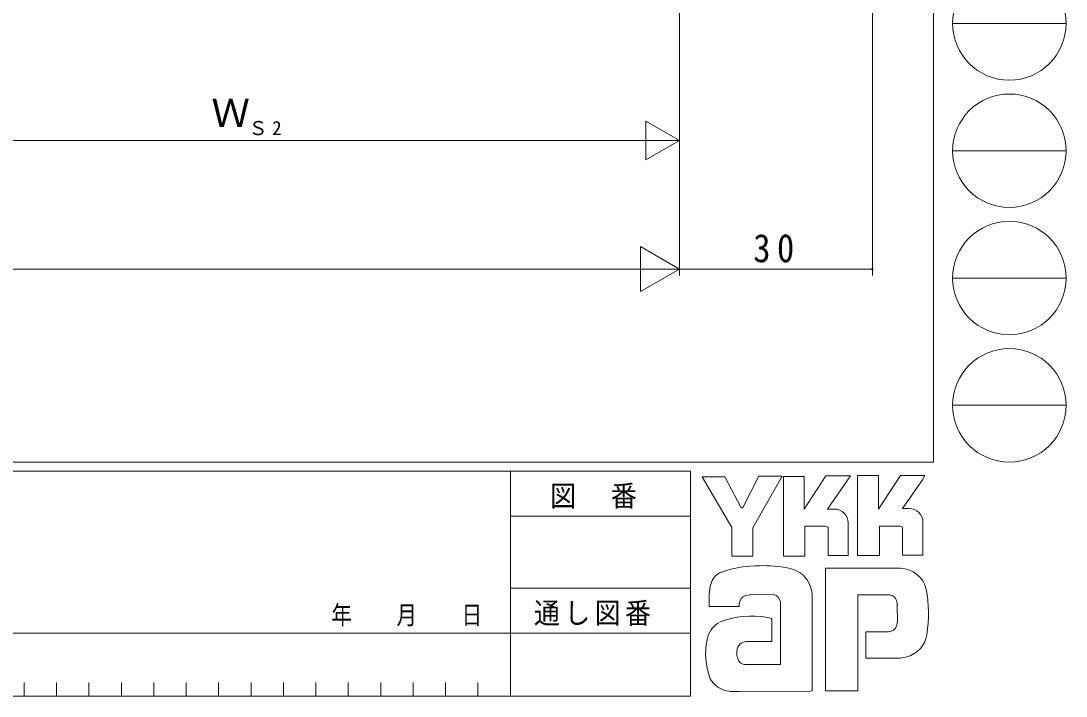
# Model space of a CAD drawing. Units: millimetres on the paper. Extents: x -397 to 397, y -282 to 282.
# Drawn here: x 234.2 to 396.7, y -282.1 to -177.1 of the extents above; entities that cross this region are included whole.
import ezdxf
from ezdxf.enums import TextEntityAlignment as Align

# ---------------------------------------------------------------- set-up
doc = ezdxf.new("R2010")
doc.units = ezdxf.units.MM
doc.layers.add('0-1_YKK_ZWAK', color=7, linetype='Continuous', lineweight=18)
doc.layers.add('0-3_YKK_D', color=6, linetype='Continuous', lineweight=18)
doc.styles.add('ＭＳ ゴシック', font='')
doc.styles.get('ＭＳ ゴシック').set_extended_font_data('MS Gothic')

msp = doc.modelspace()

# ---------------------------------------------------------------- linework, layer by layer
at = {"layer": '0-1_YKK_ZWAK'}
for p, q in [((376.092, 279.312), (376.092, -245.688)), ((379.068, -177.48), (396.708, -177.48)), ((379.068, -197.276), (396.708, -197.276)), ((379.068, -217.072), (396.708, -217.072)), ((379.068, -236.868), (396.708, -236.868)), ((376.092, -245.688), (-393.908, -245.688)), ((338.292, -247.088), (-393.908, -247.088)), ((310.291, -247.088), (310.291, -282.088)), ((338.292, -247.088), (338.292, -282.088)), ((340.129, -247.994), (343.642, -247.994)), ((344.724, -255.886), (340.129, -247.994)), ((348.928, -247.885), (346.372, -252.859)), ((352.751, -260.319), (352.751, -247.912)), ((364.266, -247.804), (367.537, -247.804)), ((364.266, -260.211), (364.266, -247.804)), ((370.969, -247.804), (374.753, -247.804)), ((374.375, -248.453), (371.253, -252.913)), ((374.753, -247.804), (374.375, -248.453)), ((360.671, -252.994), (359.632, -252.994)), ((372.292, -252.913), (371.253, -252.913)), ((310.291, -254.088), (338.292, -254.088)), ((362.833, -255.156), (362.833, -260.238)), ((374.456, -255.156), (374.456, -260.184)), ((359.266, -255.67), (356.076, -255.67)), ((367.672, -255.643), (367.672, -260.211)), ((370.861, -255.643), (367.672, -255.643)), ((371.294, -255.805), (370.861, -255.643)), ((371.294, -260.184), (371.294, -255.805)), ((367.672, -260.211), (364.266, -260.211)), ((371.294, -260.133), (371.344, -260.184)), ((374.456, -260.184), (371.294, -260.184)), ((370.915, -262.184), (359.32, -262.184)), ((359.32, -262.184), (359.32, -281.294)), ((310.291, -265.287), (338.292, -265.287)), ((341.21, -268.158), (341.21, -266.229)), ((351.238, -266.293), (347.54, -266.363)), ((364.347, -266.347), (368.996, -266.347)), ((364.347, -281.294), (364.347, -266.347)), ((345.859, -268.158), (341.21, -268.158)), ((352.319, -277.159), (352.319, -267.428)), ((357.211, -266.671), (357.211, -281.267)), ((370.465, -267.844), (370.483, -270.478)), ((209.492, -272.288), (310.291, -272.288)), ((338.292, -272.287), (310.291, -272.287)), ((365.563, -272.077), (365.563, -276.212)), ((369.104, -272.077), (365.563, -272.077)), ((350.967, -273.618), (346.973, -273.622)), ((365.563, -276.212), (370.888, -276.212)), ((370.888, -276.212), (371.969, -275.969)), ((346.697, -277.159), (352.319, -277.159)), ((351.886, -277.159), (352.238, -277.159)), ((352.319, -277.157), (352.32, -277.159)), ((234.692, -279.988), (234.692, -282.088)), ((239.732, -279.988), (239.732, -282.088)), ((244.772, -279.988), (244.772, -282.088)), ((249.812, -279.988), (249.812, -282.088)), ((254.852, -279.988), (254.852, -282.088)), ((259.892, -279.988), (259.892, -282.088)), ((264.932, -279.988), (264.932, -282.088)), ((269.972, -279.988), (269.972, -282.088)), ((275.012, -279.988), (275.012, -282.088)), ((280.052, -279.988), (280.052, -282.088)), ((285.092, -279.988), (285.092, -282.088)), ((290.132, -279.988), (290.132, -282.088)), ((295.172, -279.988), (295.172, -282.088)), ((300.211, -279.988), (300.211, -282.088)), ((305.251, -279.988), (305.251, -282.088)), ((-393.908, -282.088), (338.292, -282.088)), ((345.859, -281.348), (344.372, -281.348)), ((356.887, -281.321), (345.859, -281.348)), ((357.211, -281.267), (356.887, -281.321))]:
    msp.add_line(p, q, dxfattribs=at)
for points in [[(343.642, -247.994), (346.156, -252.697), (346.372, -252.859)], [(348.928, -247.885), (352.554, -247.885), (348.021, -255.913)], [(352.751, -247.912), (355.968, -247.912), (355.968, -253.011), (359.347, -247.858)], [(359.347, -247.858), (363.172, -247.858), (359.632, -252.994)], [(367.537, -247.804), (367.537, -252.996), (370.969, -247.804)], [(348.021, -255.913), (348.021, -260.346), (344.724, -260.346), (344.724, -255.886)], [(356.076, -255.67), (356.076, -260.319), (352.751, -260.319)], [(362.833, -260.238), (359.698, -260.238), (359.698, -255.832), (359.266, -255.67)], [(350.265, -269.861), (350.967, -270.023), (350.967, -273.618)], [(359.32, -281.294), (363.563, -281.294), (364.347, -281.294)]]:
    msp.add_lwpolyline(points, dxfattribs=at)
for centre in [(387.888, -177.48), (387.888, -197.276), (387.888, -217.072), (387.888, -236.868)]:
    msp.add_circle(centre, 8.82, dxfattribs=at)
for centre, radius, start, end in [((360.671, -255.157), 2.163, 0.00166, 89.99604), ((372.292, -255.075), 2.163, 0.00166, 89.99604), ((343.898, -265.143), 2.444, 109.02127, 161.51264), ((349.014, -279.489), 17.68, 89.89165, 109.30848), ((349.533, -282.551), 20.748, 78.7801, 91.46938), ((352.822, -266.584), 4.449, 40.66422, 80.31694), ((370.764, -266.528), 4.341, 14.44572, 87.08746), ((346.251, -266.253), 5.037, 158.41083, 179.71775), ((352.601, -266.573), 4.612, 358.78059, 38.76563), ((347.407, -268.058), 1.701, 85.50551, 126.78038), ((350.748, -267.842), 1.625, 14.7552, 72.44995), ((369.157, -267.567), 1.229, 16.43123, 96.91661), ((354.458, -269.275), 20.86, 350.99027, 10.67625), ((347.967, -268.095), 2.109, 138.46382, 181.71359), ((366.823, -268.295), 3.673, 4.93423, 17.03552), ((347.812, -282.942), 13.309, 79.38098, 112.05825), ((344.719, -274.015), 3.908, 121.82711, 169.08475), ((369.105, -270.771), 1.306, 269.95468, 342.90145), ((366.802, -270.129), 3.697, 343.6902, 354.75362), ((370.827, -271.833), 4.291, 285.44291, 349.90448), ((351.741, -275.482), 11.082, 168.76372, 199.80079), ((346.982, -275.067), 1.445, 90.33953, 178.03639), ((347.874, -275.416), 2.369, 171.08203, 216.71923), ((346.942, -275.653), 1.526, 230.9728, 260.75491), ((344.732, -277.53), 3.823, 207.31435, 263.59464)]:
    msp.add_arc(centre, radius, start, end, dxfattribs=at)
at = {"layer": '0-3_YKK_D'}
for p, q in [((336.58, -108.988), (336.58, -216.688)), ((366.58, -108.988), (366.58, -216.688)), ((336.58, -127.988), (336.58, -216.688)), ((336.58, -159.688), (336.58, -196.688)), ((331.383, -192.688), (331.383, -198.688)), ((336.58, -195.688), (331.383, -192.688)), ((330.58, -195.688), (207.58, -195.688)), ((336.58, -195.688), (326.187, -195.688)), ((336.58, -195.688), (331.383, -198.688)), ((330.517, -212.188), (330.517, -219.188)), ((336.58, -215.688), (330.517, -212.188)), ((-136.42, -215.688), (329.58, -215.688)), ((336.58, -215.688), (324.455, -215.688)), ((336.58, -215.688), (330.517, -219.188)), ((336.58, -215.688), (366.58, -215.688))]:
    msp.add_line(p, q, dxfattribs=at)
for start, end in [(0, 180), (180, 0)]:
    msp.add_arc((366.58, -215.688), 0.106, start, end, dxfattribs=at)

# ---------------------------------------------------------------- texts
at = {"layer": '0-1_YKK_ZWAK', "attachment_point": 7, "style": 'ＭＳ ゴシック'}
for s, insert, char_height in [('\\T1.17;\\W0.9;図\u3000番', (316.489, -252.95), 3.284), ('\\T1.28;\\W0.8;年\\~\\~\\~月\\~\\~\\~日', (282.468, -271.257), 2.903), ('\\T1.17;\\W0.9;通し図番', (313.971, -271.172), 3.284)]:
    msp.add_mtext(s, dxfattribs=dict(at, insert=insert, char_height=char_height))
at = {"layer": '0-3_YKK_D', "color": 7, "style": 'ＭＳ ゴシック'}
msp.add_text('Ｗ', height=4.399, dxfattribs=at).set_placement((263.8, -194.888), align=Align.BOTTOM_LEFT)
at = {"layer": '0-3_YKK_D', "color": 7, "attachment_point": 7, "style": 'ＭＳ ゴシック'}
for s, insert, char_height in [('\\T1.23;Ｓ2', (269.56, -194.888), 2.199), ('\\T1.37;\\W0.9;30', (348.06, -214.688), 4.399)]:
    msp.add_mtext(s, dxfattribs=dict(at, insert=insert, char_height=char_height))

doc.saveas('drawing.dxf')
